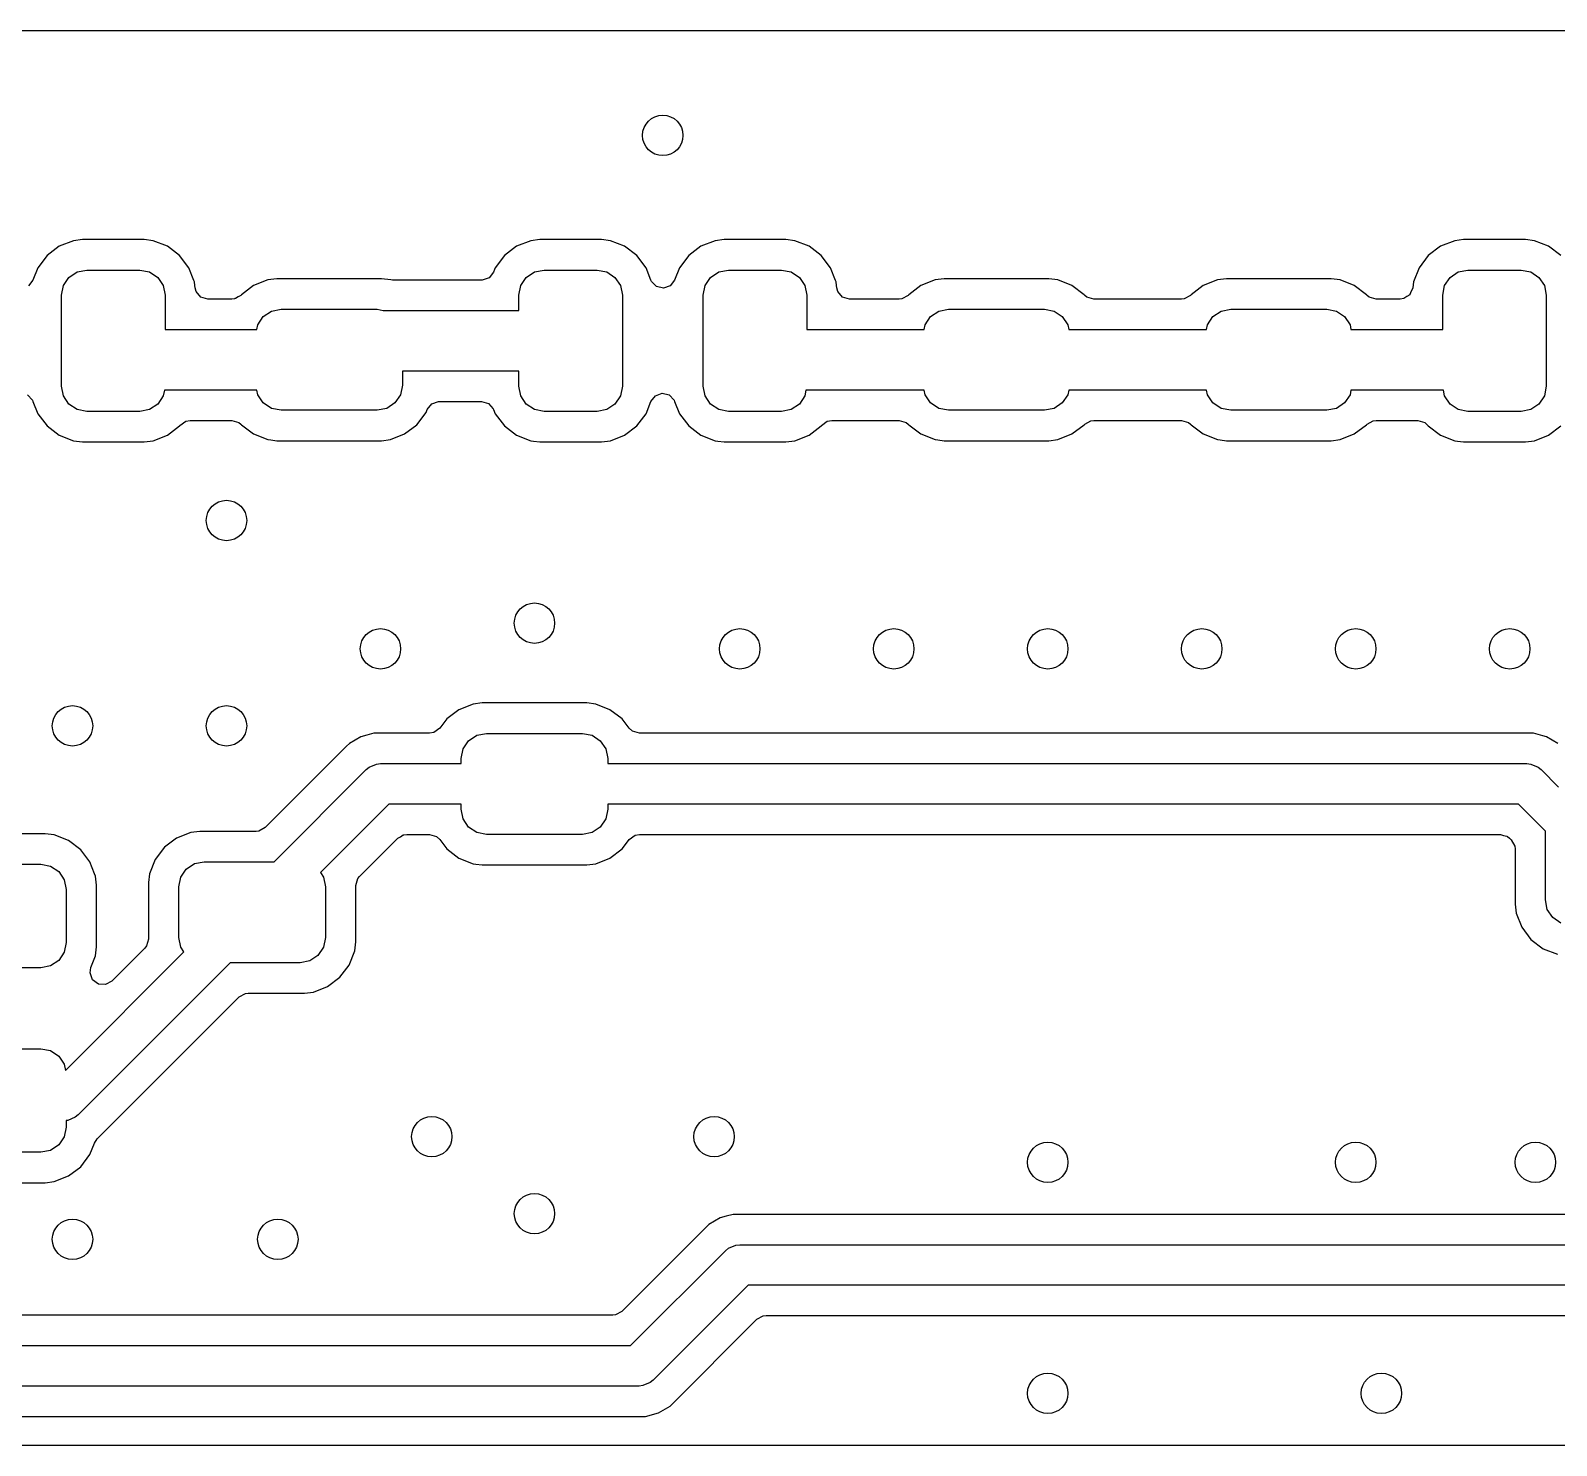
# Model space of a CAD drawing. Extents: x 4.56 to 6.88, y -4.44 to -3.89.
# Drawn here: x 5.154 to 5.748, y -4.44 to -3.889 of the extents above; entities that cross this region are included whole.
import ezdxf

# ---------------------------------------------------------------- set-up
doc = ezdxf.new("R2010")
doc.units = 0
doc.header["$MEASUREMENT"] = 0
doc.layers.add('BLACK', color=7, linetype='CONTINUOUS')

msp = doc.modelspace()

# ---------------------------------------------------------------- linework, layer by layer
at = {"layer": 'BLACK', "linetype": 'CONTINUOUS'}
for p, q in [((4.56467, -3.88915), (6.87754, -3.88915)), ((5.17041, -3.97103), (5.16487, -3.97321)), ((5.17389, -3.97061), (5.17041, -3.97103)), ((5.19796, -3.97061), (5.17389, -3.97061)), ((5.17389, -3.97061), (5.17389, -3.97061)), ((5.20144, -3.97103), (5.19796, -3.97061)), ((5.19796, -3.97061), (5.19796, -3.97061)), ((5.20698, -3.97321), (5.20144, -3.97103)), ((5.20144, -3.97103), (5.20144, -3.97103)), ((5.34856, -3.97103), (5.34302, -3.97321)), ((5.35204, -3.97061), (5.34856, -3.97103)), ((5.37611, -3.97061), (5.35204, -3.97061)), ((5.35204, -3.97061), (5.35204, -3.97061)), ((5.37959, -3.97103), (5.37611, -3.97061)), ((5.37611, -3.97061), (5.37611, -3.97061)), ((5.38513, -3.97321), (5.37959, -3.97103)), ((5.37959, -3.97103), (5.37959, -3.97103)), ((5.42041, -3.97103), (5.41487, -3.97321)), ((5.42389, -3.97061), (5.42041, -3.97103)), ((5.44796, -3.97061), (5.42389, -3.97061)), ((5.42389, -3.97061), (5.42389, -3.97061)), ((5.45144, -3.97103), (5.44796, -3.97061)), ((5.44796, -3.97061), (5.44796, -3.97061)), ((5.45698, -3.97321), (5.45144, -3.97103)), ((5.45144, -3.97103), (5.45144, -3.97103)), ((5.70856, -3.97103), (5.70302, -3.97321)), ((5.71204, -3.97061), (5.70856, -3.97103)), ((5.73611, -3.97061), (5.71204, -3.97061)), ((5.71204, -3.97061), (5.71204, -3.97061)), ((5.73959, -3.97103), (5.73611, -3.97061)), ((5.73611, -3.97061), (5.73611, -3.97061)), ((5.74513, -3.97321), (5.73959, -3.97103)), ((5.73959, -3.97103), (5.73959, -3.97103)), ((5.16012, -3.97681), (5.15652, -3.98156)), ((5.16487, -3.97321), (5.16012, -3.97681)), ((5.16487, -3.97321), (5.16487, -3.97321)), ((5.21173, -3.97681), (5.20698, -3.97321)), ((5.20698, -3.97321), (5.20698, -3.97321)), ((5.21533, -3.98156), (5.21173, -3.97681)), ((5.33827, -3.97681), (5.33467, -3.98156)), ((5.34302, -3.97321), (5.33827, -3.97681)), ((5.34302, -3.97321), (5.34302, -3.97321)), ((5.38988, -3.97681), (5.38513, -3.97321)), ((5.38513, -3.97321), (5.38513, -3.97321)), ((5.39348, -3.98156), (5.38988, -3.97681)), ((5.41012, -3.97681), (5.40652, -3.98156)), ((5.41487, -3.97321), (5.41012, -3.97681)), ((5.41487, -3.97321), (5.41487, -3.97321)), ((5.46173, -3.97681), (5.45698, -3.97321)), ((5.45698, -3.97321), (5.45698, -3.97321)), ((5.46533, -3.98156), (5.46173, -3.97681)), ((5.69827, -3.97681), (5.69467, -3.98156)), ((5.70302, -3.97321), (5.69827, -3.97681)), ((5.70302, -3.97321), (5.70302, -3.97321)), ((5.74988, -3.97681), (5.74513, -3.97321)), ((5.74513, -3.97321), (5.74513, -3.97321)), ((5.15652, -3.98156), (5.15461, -3.9864)), ((5.15652, -3.98156), (5.15652, -3.98156)), ((5.16863, -3.98532), (5.17182, -3.98319)), ((5.17182, -3.98319), (5.17559, -3.98244)), ((5.17559, -3.98244), (5.19626, -3.98244)), ((5.19626, -3.98244), (5.20003, -3.98319)), ((5.20003, -3.98319), (5.20322, -3.98532)), ((5.21729, -3.98652), (5.21533, -3.98156)), ((5.21533, -3.98156), (5.21533, -3.98156)), ((5.33402, -3.98322), (5.3323, -3.98542)), ((5.33441, -3.98222), (5.33402, -3.98322)), ((5.33467, -3.98156), (5.33441, -3.98222)), ((5.33467, -3.98156), (5.33467, -3.98156)), ((5.33467, -3.98156), (5.33467, -3.98156)), ((5.33467, -3.98156), (5.33467, -3.98156)), ((5.34678, -3.98532), (5.34997, -3.98319)), ((5.34997, -3.98319), (5.35374, -3.98244)), ((5.35374, -3.98244), (5.37441, -3.98244)), ((5.37441, -3.98244), (5.37818, -3.98319)), ((5.37818, -3.98319), (5.38137, -3.98532)), ((5.39539, -3.9864), (5.39348, -3.98156)), ((5.39348, -3.98156), (5.39348, -3.98156)), ((5.40652, -3.98156), (5.40461, -3.9864)), ((5.40652, -3.98156), (5.40652, -3.98156)), ((5.41863, -3.98532), (5.42182, -3.98319)), ((5.42182, -3.98319), (5.42559, -3.98244)), ((5.42559, -3.98244), (5.44626, -3.98244)), ((5.44626, -3.98244), (5.45003, -3.98319)), ((5.45003, -3.98319), (5.45322, -3.98532)), ((5.46729, -3.98652), (5.46533, -3.98156)), ((5.46533, -3.98156), (5.46533, -3.98156)), ((5.69467, -3.98156), (5.69249, -3.9871)), ((5.69467, -3.98156), (5.69467, -3.98156)), ((5.70678, -3.98532), (5.70997, -3.98319)), ((5.70997, -3.98319), (5.71374, -3.98244)), ((5.71374, -3.98244), (5.73441, -3.98244)), ((5.73441, -3.98244), (5.73818, -3.98319)), ((5.73818, -3.98319), (5.74137, -3.98532)), ((5.15461, -3.9864), (5.1529, -3.9886)), ((5.16575, -3.99228), (5.1665, -3.98852)), ((5.1665, -3.98852), (5.16863, -3.98532)), ((5.20322, -3.98532), (5.20535, -3.98852)), ((5.20535, -3.98852), (5.2061, -3.99228)), ((5.21751, -3.9871), (5.21729, -3.98652)), ((5.21768, -3.98849), (5.21751, -3.9871)), ((5.21779, -3.98939), (5.21768, -3.98849)), ((5.2182, -3.99086), (5.21779, -3.98939)), ((5.24058, -3.98849), (5.23583, -3.99209)), ((5.24612, -3.9863), (5.24058, -3.98849)), ((5.24058, -3.98849), (5.24058, -3.98849)), ((5.2496, -3.98589), (5.24612, -3.9863)), ((5.2904, -3.98589), (5.2496, -3.98589)), ((5.2496, -3.98589), (5.2496, -3.98589)), ((5.29404, -3.98632), (5.2904, -3.98589)), ((5.2904, -3.98589), (5.2904, -3.98589)), ((5.29463, -3.98636), (5.29404, -3.98632)), ((5.3294, -3.98636), (5.29463, -3.98636)), ((5.32966, -3.98635), (5.3294, -3.98636)), ((5.3323, -3.98542), (5.32966, -3.98635)), ((5.3439, -3.99228), (5.34465, -3.98852)), ((5.34465, -3.98852), (5.34678, -3.98532)), ((5.38137, -3.98532), (5.3835, -3.98852)), ((5.3835, -3.98852), (5.38425, -3.99228)), ((5.3956, -3.98687), (5.39539, -3.9864)), ((5.39754, -3.98888), (5.3956, -3.98687)), ((5.40026, -3.98953), (5.39754, -3.98888)), ((5.4029, -3.9886), (5.40026, -3.98953)), ((5.40461, -3.9864), (5.4029, -3.9886)), ((5.41575, -3.99228), (5.4165, -3.98852)), ((5.4165, -3.98852), (5.41863, -3.98532)), ((5.45322, -3.98532), (5.45535, -3.98852)), ((5.45535, -3.98852), (5.4561, -3.99228)), ((5.46751, -3.9871), (5.46729, -3.98652)), ((5.46768, -3.98849), (5.46751, -3.9871)), ((5.46779, -3.98939), (5.46768, -3.98849)), ((5.4682, -3.99086), (5.46779, -3.98939)), ((5.50058, -3.98849), (5.49583, -3.99209)), ((5.50612, -3.9863), (5.50058, -3.98849)), ((5.50058, -3.98849), (5.50058, -3.98849)), ((5.5096, -3.98589), (5.50612, -3.9863)), ((5.5504, -3.98589), (5.5096, -3.98589)), ((5.5096, -3.98589), (5.5096, -3.98589)), ((5.55388, -3.9863), (5.5504, -3.98589)), ((5.5504, -3.98589), (5.5504, -3.98589)), ((5.55942, -3.98849), (5.55388, -3.9863)), ((5.55388, -3.9863), (5.55388, -3.9863)), ((5.56417, -3.99209), (5.55942, -3.98849)), ((5.55942, -3.98849), (5.55942, -3.98849)), ((5.61058, -3.98849), (5.60583, -3.99209)), ((5.61612, -3.9863), (5.61058, -3.98849)), ((5.61058, -3.98849), (5.61058, -3.98849)), ((5.6196, -3.98589), (5.61612, -3.9863)), ((5.6604, -3.98589), (5.6196, -3.98589)), ((5.6196, -3.98589), (5.6196, -3.98589)), ((5.66388, -3.9863), (5.6604, -3.98589)), ((5.6604, -3.98589), (5.6604, -3.98589)), ((5.66942, -3.98849), (5.66388, -3.9863)), ((5.66388, -3.9863), (5.66388, -3.9863)), ((5.67417, -3.99209), (5.66942, -3.98849)), ((5.66942, -3.98849), (5.66942, -3.98849)), ((5.6922, -3.98951), (5.69164, -3.99073)), ((5.69221, -3.98939), (5.69219, -3.98945)), ((5.69219, -3.98945), (5.6922, -3.98951)), ((5.69249, -3.9871), (5.69221, -3.98939)), ((5.7039, -3.99228), (5.70465, -3.98852)), ((5.70465, -3.98852), (5.70678, -3.98532)), ((5.74137, -3.98532), (5.7435, -3.98852)), ((5.7435, -3.98852), (5.74425, -3.99228)), ((5.16575, -4.02772), (5.16575, -3.99228)), ((5.2061, -3.99228), (5.2061, -4.00559)), ((5.22003, -3.99297), (5.2182, -3.99086)), ((5.22271, -3.99376), (5.22003, -3.99297)), ((5.2321, -3.99376), (5.22271, -3.99376)), ((5.23316, -3.99365), (5.2321, -3.99376)), ((5.23325, -3.99359), (5.23316, -3.99365)), ((5.2335, -3.99356), (5.23325, -3.99359)), ((5.23454, -3.9929), (5.2335, -3.99356)), ((5.23561, -3.99231), (5.23454, -3.9929)), ((5.23583, -3.99209), (5.23561, -3.99231)), ((5.3439, -3.99819), (5.3439, -3.99228)), ((5.38425, -3.99228), (5.38425, -4.02772)), ((5.41575, -4.02772), (5.41575, -3.99228)), ((5.4561, -3.99228), (5.4561, -4.00559)), ((5.47003, -3.99297), (5.4682, -3.99086)), ((5.47271, -3.99376), (5.47003, -3.99297)), ((5.4921, -3.99376), (5.47271, -3.99376)), ((5.49316, -3.99365), (5.4921, -3.99376)), ((5.49561, -3.99231), (5.49316, -3.99365)), ((5.49583, -3.99209), (5.49561, -3.99231)), ((5.56439, -3.99231), (5.56417, -3.99209)), ((5.56521, -3.99297), (5.56439, -3.99231)), ((5.5679, -3.99376), (5.56521, -3.99297)), ((5.6021, -3.99376), (5.5679, -3.99376)), ((5.60316, -3.99365), (5.6021, -3.99376)), ((5.60561, -3.99231), (5.60316, -3.99365)), ((5.60583, -3.99209), (5.60561, -3.99231)), ((5.67439, -3.99231), (5.67417, -3.99209)), ((5.67521, -3.99297), (5.67439, -3.99231)), ((5.6779, -3.99376), (5.67521, -3.99297)), ((5.68729, -3.99376), (5.6779, -3.99376)), ((5.68868, -3.99356), (5.68729, -3.99376)), ((5.68872, -3.99354), (5.68868, -3.99356)), ((5.68879, -3.99353), (5.68872, -3.99354)), ((5.68991, -3.99277), (5.68879, -3.99353)), ((5.69103, -3.99205), (5.68991, -3.99277)), ((5.69106, -3.99199), (5.69103, -3.99205)), ((5.69111, -3.99196), (5.69106, -3.99199)), ((5.69164, -3.99073), (5.69111, -3.99196)), ((5.7039, -4.00559), (5.7039, -3.99228)), ((5.74425, -3.99228), (5.74425, -4.02772)), ((5.24221, -4.00379), (5.24434, -4.0006)), ((5.24434, -4.0006), (5.24753, -3.99847)), ((5.24753, -3.99847), (5.2513, -3.99772)), ((5.2513, -3.99772), (5.2887, -3.99772)), ((5.2887, -3.99772), (5.29108, -3.99819)), ((5.29108, -3.99819), (5.3439, -3.99819)), ((5.50221, -4.00379), (5.50434, -4.0006)), ((5.50434, -4.0006), (5.50753, -3.99847)), ((5.50753, -3.99847), (5.5113, -3.99772)), ((5.5113, -3.99772), (5.5487, -3.99772)), ((5.5487, -3.99772), (5.55247, -3.99847)), ((5.55247, -3.99847), (5.55566, -4.0006)), ((5.55566, -4.0006), (5.55779, -4.00379)), ((5.61221, -4.00379), (5.61434, -4.0006)), ((5.61434, -4.0006), (5.61753, -3.99847)), ((5.61753, -3.99847), (5.6213, -3.99772)), ((5.6213, -3.99772), (5.6587, -3.99772)), ((5.6587, -3.99772), (5.66247, -3.99847)), ((5.66247, -3.99847), (5.66566, -4.0006)), ((5.66566, -4.0006), (5.66779, -4.00379)), ((5.2061, -4.00559), (5.24185, -4.00559)), ((5.24185, -4.00559), (5.24221, -4.00379)), ((5.4561, -4.00559), (5.50185, -4.00559)), ((5.50185, -4.00559), (5.50221, -4.00379)), ((5.55779, -4.00379), (5.55815, -4.00559)), ((5.55815, -4.00559), (5.61185, -4.00559)), ((5.61185, -4.00559), (5.61221, -4.00379)), ((5.66779, -4.00379), (5.66815, -4.00559)), ((5.66815, -4.00559), (5.7039, -4.00559)), ((5.3439, -4.02181), (5.29854, -4.02181)), ((5.29854, -4.02181), (5.29854, -4.02724)), ((5.3439, -4.02772), (5.3439, -4.02181)), ((5.15246, -4.03112), (5.1544, -4.03313)), ((5.1665, -4.03148), (5.16575, -4.02772)), ((5.2058, -4.02921), (5.20535, -4.03148)), ((5.24185, -4.02921), (5.2058, -4.02921)), ((5.24221, -4.03101), (5.24185, -4.02921)), ((5.24434, -4.0342), (5.24221, -4.03101)), ((5.29779, -4.03101), (5.29566, -4.0342)), ((5.29854, -4.02724), (5.29779, -4.03101)), ((5.34465, -4.03148), (5.3439, -4.02772)), ((5.38425, -4.02772), (5.3835, -4.03148)), ((5.3971, -4.0314), (5.39974, -4.03047)), ((5.39974, -4.03047), (5.40246, -4.03112)), ((5.40246, -4.03112), (5.4044, -4.03313)), ((5.4165, -4.03148), (5.41575, -4.02772)), ((5.4558, -4.02921), (5.45535, -4.03148)), ((5.50185, -4.02921), (5.4558, -4.02921)), ((5.50221, -4.03101), (5.50185, -4.02921)), ((5.50434, -4.0342), (5.50221, -4.03101)), ((5.55779, -4.03101), (5.55566, -4.0342)), ((5.55815, -4.02921), (5.55779, -4.03101)), ((5.61185, -4.02921), (5.55815, -4.02921)), ((5.61221, -4.03101), (5.61185, -4.02921)), ((5.61434, -4.0342), (5.61221, -4.03101)), ((5.66779, -4.03101), (5.66566, -4.0342)), ((5.66815, -4.02921), (5.66779, -4.03101)), ((5.7042, -4.02921), (5.66815, -4.02921)), ((5.70465, -4.03148), (5.7042, -4.02921)), ((5.74425, -4.02772), (5.7435, -4.03148)), ((5.1544, -4.03313), (5.15461, -4.0336)), ((5.15461, -4.0336), (5.15652, -4.03844)), ((5.16863, -4.03468), (5.1665, -4.03148)), ((5.17182, -4.03681), (5.16863, -4.03468)), ((5.17559, -4.03756), (5.17182, -4.03681)), ((5.20003, -4.03681), (5.19626, -4.03756)), ((5.20322, -4.03468), (5.20003, -4.03681)), ((5.20535, -4.03148), (5.20322, -4.03468)), ((5.24753, -4.03634), (5.24434, -4.0342)), ((5.2513, -4.03709), (5.24753, -4.03634)), ((5.2887, -4.03709), (5.2513, -4.03709)), ((5.29247, -4.03634), (5.2887, -4.03709)), ((5.29566, -4.0342), (5.29247, -4.03634)), ((5.30777, -4.03797), (5.30824, -4.03678)), ((5.30824, -4.03678), (5.30995, -4.03458)), ((5.30995, -4.03458), (5.31259, -4.03365)), ((5.31259, -4.03365), (5.31285, -4.03364)), ((5.31285, -4.03364), (5.3294, -4.03364)), ((5.3294, -4.03364), (5.33208, -4.03443)), ((5.33208, -4.03443), (5.33392, -4.03654)), ((5.33392, -4.03654), (5.33402, -4.03678)), ((5.33402, -4.03678), (5.33467, -4.03844)), ((5.34678, -4.03468), (5.34465, -4.03148)), ((5.34997, -4.03681), (5.34678, -4.03468)), ((5.35374, -4.03756), (5.34997, -4.03681)), ((5.37818, -4.03681), (5.37441, -4.03756)), ((5.38137, -4.03468), (5.37818, -4.03681)), ((5.3835, -4.03148), (5.38137, -4.03468)), ((5.39348, -4.03844), (5.39539, -4.0336)), ((5.39539, -4.0336), (5.3971, -4.0314)), ((5.4044, -4.03313), (5.40461, -4.0336)), ((5.40461, -4.0336), (5.40652, -4.03844)), ((5.41863, -4.03468), (5.4165, -4.03148)), ((5.42182, -4.03681), (5.41863, -4.03468)), ((5.42559, -4.03756), (5.42182, -4.03681)), ((5.45003, -4.03681), (5.44626, -4.03756)), ((5.45322, -4.03468), (5.45003, -4.03681)), ((5.45535, -4.03148), (5.45322, -4.03468)), ((5.50753, -4.03634), (5.50434, -4.0342)), ((5.5113, -4.03709), (5.50753, -4.03634)), ((5.5487, -4.03709), (5.5113, -4.03709)), ((5.55247, -4.03634), (5.5487, -4.03709)), ((5.55566, -4.0342), (5.55247, -4.03634)), ((5.61753, -4.03634), (5.61434, -4.0342)), ((5.6213, -4.03709), (5.61753, -4.03634)), ((5.6587, -4.03709), (5.6213, -4.03709)), ((5.66247, -4.03634), (5.6587, -4.03709)), ((5.66566, -4.0342), (5.66247, -4.03634)), ((5.70678, -4.03468), (5.70465, -4.03148)), ((5.70997, -4.03681), (5.70678, -4.03468)), ((5.71374, -4.03756), (5.70997, -4.03681)), ((5.73818, -4.03681), (5.73441, -4.03756)), ((5.74137, -4.03468), (5.73818, -4.03681)), ((5.7435, -4.03148), (5.74137, -4.03468)), ((5.15652, -4.03844), (5.15652, -4.03844)), ((5.15652, -4.03844), (5.16012, -4.04319)), ((5.19626, -4.03756), (5.17559, -4.03756)), ((5.21173, -4.04319), (5.21187, -4.04301)), ((5.21187, -4.04301), (5.21411, -4.04135)), ((5.21411, -4.04135), (5.21582, -4.04104)), ((5.21582, -4.04104), (5.2321, -4.04104)), ((5.2321, -4.04104), (5.23479, -4.04183)), ((5.23479, -4.04183), (5.23561, -4.0425)), ((5.23561, -4.0425), (5.23583, -4.04271)), ((5.23583, -4.04271), (5.24058, -4.04631)), ((5.29942, -4.04631), (5.30417, -4.04271)), ((5.30417, -4.04271), (5.30777, -4.03797)), ((5.33467, -4.03844), (5.33467, -4.03844)), ((5.33467, -4.03844), (5.33467, -4.03844)), ((5.33467, -4.03844), (5.33827, -4.04319)), ((5.37441, -4.03756), (5.35374, -4.03756)), ((5.38988, -4.04319), (5.39348, -4.03844)), ((5.40652, -4.03844), (5.40652, -4.03844)), ((5.40652, -4.03844), (5.41012, -4.04319)), ((5.44626, -4.03756), (5.42559, -4.03756)), ((5.46173, -4.04319), (5.46187, -4.04301)), ((5.46187, -4.04301), (5.46411, -4.04135)), ((5.46411, -4.04135), (5.46582, -4.04104)), ((5.46582, -4.04104), (5.4921, -4.04104)), ((5.4921, -4.04104), (5.49479, -4.04183)), ((5.49479, -4.04183), (5.49561, -4.0425)), ((5.49561, -4.0425), (5.49583, -4.04271)), ((5.49583, -4.04271), (5.50058, -4.04631)), ((5.55942, -4.04631), (5.56417, -4.04271)), ((5.56417, -4.04271), (5.56439, -4.0425)), ((5.56417, -4.04271), (5.56417, -4.04271)), ((5.56439, -4.0425), (5.56684, -4.04116)), ((5.56684, -4.04116), (5.5679, -4.04104)), ((5.5679, -4.04104), (5.6021, -4.04104)), ((5.6021, -4.04104), (5.60479, -4.04183)), ((5.60479, -4.04183), (5.60561, -4.0425)), ((5.60561, -4.0425), (5.60583, -4.04271)), ((5.60583, -4.04271), (5.61058, -4.04631)), ((5.66942, -4.04631), (5.67417, -4.04271)), ((5.67417, -4.04271), (5.67439, -4.0425)), ((5.67417, -4.04271), (5.67417, -4.04271)), ((5.67439, -4.0425), (5.67684, -4.04116)), ((5.67684, -4.04116), (5.6779, -4.04104)), ((5.6779, -4.04104), (5.69418, -4.04104)), ((5.69418, -4.04104), (5.69686, -4.04183)), ((5.69686, -4.04183), (5.69813, -4.04301)), ((5.69813, -4.04301), (5.69827, -4.04319)), ((5.73441, -4.03756), (5.71374, -4.03756)), ((5.16012, -4.04319), (5.16487, -4.04679)), ((5.16487, -4.04679), (5.16487, -4.04679)), ((5.16487, -4.04679), (5.17041, -4.04897)), ((5.17041, -4.04897), (5.17041, -4.04897)), ((5.17041, -4.04897), (5.17151, -4.0491)), ((5.19796, -4.04939), (5.20144, -4.04897)), ((5.20144, -4.04897), (5.20698, -4.04679)), ((5.20698, -4.04679), (5.21173, -4.04319)), ((5.24058, -4.04631), (5.24058, -4.04631)), ((5.24058, -4.04631), (5.24612, -4.0485)), ((5.24612, -4.0485), (5.24612, -4.0485)), ((5.24612, -4.0485), (5.24722, -4.04863)), ((5.24722, -4.04863), (5.2496, -4.04892)), ((5.2496, -4.04892), (5.2496, -4.04892)), ((5.2496, -4.04892), (5.2904, -4.04892)), ((5.2904, -4.04892), (5.29388, -4.0485)), ((5.2904, -4.04892), (5.2904, -4.04892)), ((5.29388, -4.0485), (5.29942, -4.04631)), ((5.33827, -4.04319), (5.34302, -4.04679)), ((5.34302, -4.04679), (5.34302, -4.04679)), ((5.34302, -4.04679), (5.34856, -4.04897)), ((5.34856, -4.04897), (5.34856, -4.04897)), ((5.34856, -4.04897), (5.34966, -4.0491)), ((5.37611, -4.04939), (5.37959, -4.04897)), ((5.37959, -4.04897), (5.38513, -4.04679)), ((5.38513, -4.04679), (5.38988, -4.04319)), ((5.41012, -4.04319), (5.41487, -4.04679)), ((5.41487, -4.04679), (5.41487, -4.04679)), ((5.41487, -4.04679), (5.42041, -4.04897)), ((5.42041, -4.04897), (5.42041, -4.04897)), ((5.42041, -4.04897), (5.42151, -4.0491)), ((5.44796, -4.04939), (5.45144, -4.04897)), ((5.45144, -4.04897), (5.45698, -4.04679)), ((5.45698, -4.04679), (5.46173, -4.04319)), ((5.50058, -4.04631), (5.50058, -4.04631)), ((5.50058, -4.04631), (5.50612, -4.0485)), ((5.50612, -4.0485), (5.50612, -4.0485)), ((5.50612, -4.0485), (5.50722, -4.04863)), ((5.50722, -4.04863), (5.5096, -4.04892)), ((5.5096, -4.04892), (5.5096, -4.04892)), ((5.5096, -4.04892), (5.5504, -4.04892)), ((5.5504, -4.04892), (5.55388, -4.0485)), ((5.5504, -4.04892), (5.5504, -4.04892)), ((5.55388, -4.0485), (5.55942, -4.04631)), ((5.61058, -4.04631), (5.61058, -4.04631)), ((5.61058, -4.04631), (5.61612, -4.0485)), ((5.61612, -4.0485), (5.61612, -4.0485)), ((5.61612, -4.0485), (5.61722, -4.04863)), ((5.61722, -4.04863), (5.6196, -4.04892)), ((5.6196, -4.04892), (5.6196, -4.04892)), ((5.6196, -4.04892), (5.6604, -4.04892)), ((5.6604, -4.04892), (5.66388, -4.0485)), ((5.6604, -4.04892), (5.6604, -4.04892)), ((5.66388, -4.0485), (5.66942, -4.04631)), ((5.69827, -4.04319), (5.70302, -4.04679)), ((5.70302, -4.04679), (5.70302, -4.04679)), ((5.70302, -4.04679), (5.70856, -4.04897)), ((5.70856, -4.04897), (5.70856, -4.04897)), ((5.70856, -4.04897), (5.70966, -4.0491)), ((5.73611, -4.04939), (5.73959, -4.04897)), ((5.73959, -4.04897), (5.74513, -4.04679)), ((5.74513, -4.04679), (5.74988, -4.04319)), ((5.17151, -4.0491), (5.17389, -4.04939)), ((5.17389, -4.04939), (5.17389, -4.04939)), ((5.17389, -4.04939), (5.19796, -4.04939)), ((5.19796, -4.04939), (5.19796, -4.04939)), ((5.34966, -4.0491), (5.35204, -4.04939)), ((5.35204, -4.04939), (5.35204, -4.04939)), ((5.35204, -4.04939), (5.37611, -4.04939)), ((5.37611, -4.04939), (5.37611, -4.04939)), ((5.42151, -4.0491), (5.42389, -4.04939)), ((5.42389, -4.04939), (5.42389, -4.04939)), ((5.42389, -4.04939), (5.44796, -4.04939)), ((5.44796, -4.04939), (5.44796, -4.04939)), ((5.70966, -4.0491), (5.71204, -4.04939)), ((5.71204, -4.04939), (5.71204, -4.04939)), ((5.71204, -4.04939), (5.73611, -4.04939)), ((5.73611, -4.04939), (5.73611, -4.04939)), ((5.32058, -4.15369), (5.31583, -4.15729)), ((5.32612, -4.1515), (5.32058, -4.15369)), ((5.32058, -4.15369), (5.32058, -4.15369)), ((5.3296, -4.15108), (5.32612, -4.1515)), ((5.3704, -4.15108), (5.3296, -4.15108)), ((5.3296, -4.15108), (5.3296, -4.15108)), ((5.37388, -4.1515), (5.3704, -4.15108)), ((5.3704, -4.15108), (5.3704, -4.15108)), ((5.37942, -4.15369), (5.37388, -4.1515)), ((5.37388, -4.1515), (5.37388, -4.1515)), ((5.38417, -4.15729), (5.37942, -4.15369)), ((5.37942, -4.15369), (5.37942, -4.15369)), ((5.31307, -4.16093), (5.31082, -4.16259)), ((5.31583, -4.15729), (5.31307, -4.16093)), ((5.38693, -4.16093), (5.38417, -4.15729)), ((5.3882, -4.16211), (5.38693, -4.16093)), ((5.2779, -4.16683), (5.27676, -4.16797)), ((5.28239, -4.16424), (5.2779, -4.16683)), ((5.2779, -4.16683), (5.2779, -4.16683)), ((5.28472, -4.16361), (5.28239, -4.16424)), ((5.28239, -4.16424), (5.28239, -4.16424)), ((5.28741, -4.16289), (5.28472, -4.16361)), ((5.29259, -4.16289), (5.28741, -4.16289)), ((5.30911, -4.16289), (5.29259, -4.16289)), ((5.31082, -4.16259), (5.30911, -4.16289)), ((5.32221, -4.16899), (5.32434, -4.1658)), ((5.32434, -4.1658), (5.32753, -4.16366)), ((5.32753, -4.16366), (5.3313, -4.16291)), ((5.3313, -4.16291), (5.3687, -4.16291)), ((5.3687, -4.16291), (5.37247, -4.16366)), ((5.37247, -4.16366), (5.37566, -4.1658)), ((5.37566, -4.1658), (5.37779, -4.16899)), ((5.39089, -4.16289), (5.3882, -4.16211)), ((5.73927, -4.16289), (5.39089, -4.16289)), ((5.74294, -4.16388), (5.73927, -4.16289)), ((5.73927, -4.16289), (5.73927, -4.16289)), ((5.74428, -4.16424), (5.74294, -4.16388)), ((5.74877, -4.16683), (5.74428, -4.16424)), ((5.74428, -4.16424), (5.74428, -4.16424)), ((5.74428, -4.16424), (5.74428, -4.16424)), ((5.74428, -4.16424), (5.74428, -4.16424)), ((5.74428, -4.16424), (5.74428, -4.16424)), ((5.27423, -4.1705), (5.2451, -4.19963)), ((5.27676, -4.16797), (5.27423, -4.1705)), ((5.32146, -4.17276), (5.32221, -4.16899)), ((5.32146, -4.17472), (5.32146, -4.17276)), ((5.37779, -4.16899), (5.37854, -4.17276)), ((5.37854, -4.17276), (5.37854, -4.17472)), ((5.24855, -4.21291), (5.28443, -4.17703)), ((5.28443, -4.17703), (5.28563, -4.17605)), ((5.28563, -4.17605), (5.28846, -4.17488)), ((5.28846, -4.17488), (5.29, -4.17472)), ((5.29, -4.17472), (5.32146, -4.17472)), ((5.37854, -4.17472), (5.73667, -4.17472)), ((5.73667, -4.17472), (5.73821, -4.17488)), ((5.73821, -4.17488), (5.74105, -4.17605)), ((5.74105, -4.17605), (5.74224, -4.17703)), ((5.74224, -4.17703), (5.74903, -4.18382)), ((5.29326, -4.19047), (5.26657, -4.21716)), ((5.32146, -4.19047), (5.29326, -4.19047)), ((5.32146, -4.19244), (5.32146, -4.19047)), ((5.73341, -4.19047), (5.37854, -4.19047)), ((5.37854, -4.19047), (5.37854, -4.19244)), ((5.7439, -4.20096), (5.73341, -4.19047)), ((5.32221, -4.19621), (5.32146, -4.19244)), ((5.32434, -4.1994), (5.32221, -4.19621)), ((5.37779, -4.19621), (5.37566, -4.1994)), ((5.37854, -4.19244), (5.37779, -4.19621)), ((5.15941, -4.20207), (5.12059, -4.20207)), ((5.1629, -4.20249), (5.15941, -4.20207)), ((5.15941, -4.20207), (5.15941, -4.20207)), ((5.16844, -4.20467), (5.1629, -4.20249)), ((5.1629, -4.20249), (5.1629, -4.20249)), ((5.21612, -4.2015), (5.21058, -4.20369)), ((5.2196, -4.20108), (5.21612, -4.2015)), ((5.24159, -4.20108), (5.2196, -4.20108)), ((5.24265, -4.20097), (5.24159, -4.20108)), ((5.2451, -4.19963), (5.24265, -4.20097)), ((5.29671, -4.20376), (5.29779, -4.20317)), ((5.29779, -4.20317), (5.29882, -4.2025)), ((5.29882, -4.2025), (5.29907, -4.20247)), ((5.29907, -4.20247), (5.29916, -4.20242)), ((5.29916, -4.20242), (5.30022, -4.2023)), ((5.30022, -4.2023), (5.30911, -4.2023)), ((5.30911, -4.2023), (5.3118, -4.20309)), ((5.3118, -4.20309), (5.31307, -4.20427)), ((5.32753, -4.20153), (5.32434, -4.1994)), ((5.3313, -4.20228), (5.32753, -4.20153)), ((5.3687, -4.20228), (5.3313, -4.20228)), ((5.37247, -4.20153), (5.3687, -4.20228)), ((5.37566, -4.1994), (5.37247, -4.20153)), ((5.38693, -4.20427), (5.38918, -4.20261)), ((5.38918, -4.20261), (5.39089, -4.2023)), ((5.39089, -4.2023), (5.72646, -4.2023)), ((5.72646, -4.2023), (5.72763, -4.20265)), ((5.72763, -4.20265), (5.72883, -4.20291)), ((5.72883, -4.20291), (5.72903, -4.20306)), ((5.72903, -4.20306), (5.72914, -4.20309)), ((5.72914, -4.20309), (5.72996, -4.20376)), ((5.7439, -4.22772), (5.7439, -4.20096)), ((5.17319, -4.20827), (5.16844, -4.20467)), ((5.16844, -4.20467), (5.16844, -4.20467)), ((5.17679, -4.21302), (5.17319, -4.20827)), ((5.20583, -4.20729), (5.20223, -4.21203)), ((5.21058, -4.20369), (5.20583, -4.20729)), ((5.21058, -4.20369), (5.21058, -4.20369)), ((5.28183, -4.21864), (5.29671, -4.20376)), ((5.31307, -4.20427), (5.31583, -4.20791)), ((5.31583, -4.20791), (5.32058, -4.21151)), ((5.37942, -4.21151), (5.38417, -4.20791)), ((5.38417, -4.20791), (5.38663, -4.20467)), ((5.38663, -4.20467), (5.38693, -4.20427)), ((5.72996, -4.20376), (5.73061, -4.20441)), ((5.73061, -4.20441), (5.73195, -4.20686)), ((5.73195, -4.20686), (5.73207, -4.20791)), ((5.73207, -4.20791), (5.73207, -4.22941)), ((5.12228, -4.2139), (5.15772, -4.2139)), ((5.15772, -4.2139), (5.16148, -4.21465)), ((5.16148, -4.21465), (5.16468, -4.21678)), ((5.17858, -4.21758), (5.17679, -4.21302)), ((5.17679, -4.21302), (5.17679, -4.21302)), ((5.20223, -4.21203), (5.20004, -4.21758)), ((5.20223, -4.21203), (5.20223, -4.21203)), ((5.21434, -4.2158), (5.21753, -4.21366)), ((5.21753, -4.21366), (5.2213, -4.21291)), ((5.2213, -4.21291), (5.24855, -4.21291)), ((5.32058, -4.21151), (5.32058, -4.21151)), ((5.32058, -4.21151), (5.32612, -4.2137)), ((5.32612, -4.2137), (5.32612, -4.2137)), ((5.32612, -4.2137), (5.32722, -4.21383)), ((5.32722, -4.21383), (5.3296, -4.21411)), ((5.3296, -4.21411), (5.3296, -4.21411)), ((5.3296, -4.21411), (5.3704, -4.21411)), ((5.3704, -4.21411), (5.37388, -4.2137)), ((5.3704, -4.21411), (5.3704, -4.21411)), ((5.37388, -4.2137), (5.37942, -4.21151)), ((5.16468, -4.21678), (5.16681, -4.21997)), ((5.16681, -4.21997), (5.16756, -4.22374)), ((5.17897, -4.21856), (5.17858, -4.21758)), ((5.17939, -4.22204), (5.17897, -4.21856)), ((5.20004, -4.21758), (5.19963, -4.22106)), ((5.19963, -4.22106), (5.19963, -4.24305)), ((5.21146, -4.22276), (5.21221, -4.21899)), ((5.21221, -4.21899), (5.21434, -4.2158)), ((5.26657, -4.21716), (5.26779, -4.21899)), ((5.26779, -4.21899), (5.26854, -4.22276)), ((5.28037, -4.22215), (5.28116, -4.21946)), ((5.28116, -4.21946), (5.28183, -4.21864)), ((5.16756, -4.22374), (5.16756, -4.24441)), ((5.17939, -4.24611), (5.17939, -4.22204)), ((5.21146, -4.24244), (5.21146, -4.22276)), ((5.26854, -4.22276), (5.26854, -4.24244)), ((5.28037, -4.24414), (5.28037, -4.22215)), ((5.73207, -4.22941), (5.73249, -4.2329)), ((5.73249, -4.2329), (5.73467, -4.23844)), ((5.74465, -4.23148), (5.7439, -4.22772)), ((5.74678, -4.23468), (5.74465, -4.23148)), ((5.73467, -4.23844), (5.73467, -4.23844)), ((5.73467, -4.23844), (5.73827, -4.24319)), ((5.74997, -4.23681), (5.74678, -4.23468)), ((5.16756, -4.24441), (5.16681, -4.24818)), ((5.19963, -4.24305), (5.19884, -4.24573)), ((5.21221, -4.24621), (5.21146, -4.24244)), ((5.26854, -4.24244), (5.26779, -4.24621)), ((5.27996, -4.24762), (5.28037, -4.24414)), ((5.73827, -4.24319), (5.74302, -4.24679)), ((5.16681, -4.24818), (5.16468, -4.25137)), ((5.16728, -4.29418), (5.21343, -4.24804)), ((5.1772, -4.25408), (5.17897, -4.24959)), ((5.17897, -4.24959), (5.17939, -4.24611)), ((5.19817, -4.24656), (5.19157, -4.25316)), ((5.19884, -4.24573), (5.19817, -4.24656)), ((5.21343, -4.24804), (5.21221, -4.24621)), ((5.26566, -4.2494), (5.26247, -4.25153)), ((5.26779, -4.24621), (5.26566, -4.2494)), ((5.27777, -4.25316), (5.27996, -4.24762)), ((5.74302, -4.24679), (5.74302, -4.24679)), ((5.74302, -4.24679), (5.74856, -4.24897)), ((5.15772, -4.25425), (5.13096, -4.25425)), ((5.16148, -4.2535), (5.15772, -4.25425)), ((5.16468, -4.25137), (5.16148, -4.2535)), ((5.23145, -4.25228), (5.17224, -4.31149)), ((5.17687, -4.25626), (5.1772, -4.25408)), ((5.17784, -4.25887), (5.17687, -4.25626)), ((5.19157, -4.25316), (5.18532, -4.25941)), ((5.2587, -4.25228), (5.23145, -4.25228)), ((5.26247, -4.25153), (5.2587, -4.25228)), ((5.27417, -4.25791), (5.27777, -4.25316)), ((5.18008, -4.26055), (5.17784, -4.25887)), ((5.18287, -4.26075), (5.18008, -4.26055)), ((5.18532, -4.25941), (5.18287, -4.26075)), ((5.26388, -4.2637), (5.26942, -4.26151)), ((5.26942, -4.26151), (5.27417, -4.25791)), ((5.17967, -4.3208), (5.2349, -4.26557)), ((5.2349, -4.26557), (5.23735, -4.26423)), ((5.23735, -4.26423), (5.23841, -4.26411)), ((5.23841, -4.26411), (5.2604, -4.26411)), ((5.2604, -4.26411), (5.26388, -4.2637)), ((5.2604, -4.26411), (5.2604, -4.26411)), ((5.12228, -4.28575), (5.15772, -4.28575)), ((5.15772, -4.28575), (5.16148, -4.2865)), ((5.16148, -4.2865), (5.16468, -4.28863)), ((5.16468, -4.28863), (5.16681, -4.29182)), ((5.16681, -4.29182), (5.16728, -4.29418)), ((5.16756, -4.31626), (5.16681, -4.32003)), ((5.16821, -4.31365), (5.16756, -4.31371)), ((5.16756, -4.31371), (5.16756, -4.31626)), ((5.17105, -4.31247), (5.16821, -4.31365)), ((5.17224, -4.31149), (5.17105, -4.31247)), ((5.16681, -4.32003), (5.16468, -4.32322)), ((5.17679, -4.32698), (5.17856, -4.32249)), ((5.17856, -4.32249), (5.17967, -4.3208)), ((5.15772, -4.3261), (5.12228, -4.3261)), ((5.16148, -4.32535), (5.15772, -4.3261)), ((5.16468, -4.32322), (5.16148, -4.32535)), ((5.17319, -4.33173), (5.17679, -4.32698)), ((5.16844, -4.33533), (5.17319, -4.33173)), ((5.12059, -4.33793), (5.15941, -4.33793)), ((5.15941, -4.33793), (5.1629, -4.33751)), ((5.15941, -4.33793), (5.15941, -4.33793)), ((5.1629, -4.33751), (5.16844, -4.33533)), ((5.42239, -4.35164), (5.4179, -4.35423)), ((5.42472, -4.35101), (5.42239, -4.35164)), ((5.42239, -4.35164), (5.42239, -4.35164)), ((5.42741, -4.3503), (5.42472, -4.35101)), ((5.43259, -4.3503), (5.42741, -4.3503)), ((6.44978, -4.3503), (5.43259, -4.3503)), ((5.4179, -4.35423), (5.38403, -4.3881)), ((5.42443, -4.36443), (5.42563, -4.36345)), ((5.42563, -4.36345), (5.42846, -4.36228)), ((5.42846, -4.36228), (5.43, -4.36213)), ((5.43, -4.36213), (6.45674, -4.36213)), ((5.38748, -4.40139), (5.42443, -4.36443)), ((5.43326, -4.37787), (5.39631, -4.41483)), ((6.46, -4.37787), (5.43326, -4.37787)), ((5.38052, -4.38956), (4.85435, -4.38956)), ((5.38158, -4.38944), (5.38052, -4.38956)), ((5.38403, -4.3881), (5.38158, -4.38944)), ((5.40284, -4.42503), (5.43671, -4.39116)), ((5.43671, -4.39116), (5.43916, -4.38982)), ((5.43916, -4.38982), (5.44022, -4.3897)), ((5.44022, -4.3897), (6.46259, -4.3897)), ((4.83756, -4.40139), (5.38748, -4.40139)), ((5.39074, -4.41714), (4.8, -4.41714)), ((5.39227, -4.41698), (5.39074, -4.41714)), ((5.39511, -4.41581), (5.39227, -4.41698)), ((5.39631, -4.41483), (5.39511, -4.41581)), ((4.79741, -4.42897), (5.39333, -4.42897)), ((5.39333, -4.42897), (5.39834, -4.42762)), ((5.39333, -4.42897), (5.39333, -4.42897)), ((5.39834, -4.42762), (5.40284, -4.42503)), ((6.87754, -4.4403), (4.56467, -4.4403))]:
    msp.add_line(p, q, dxfattribs=at)
at = {"layer": 'BLACK'}
for centre in [(5.4, -3.93), (5.23, -4.08), (5.35, -4.12), (5.29, -4.13), (5.43, -4.13), (5.49, -4.13), (5.55, -4.13), (5.61, -4.13), (5.67, -4.13), (5.73, -4.13), (5.17, -4.16), (5.23, -4.16), (5.31, -4.32), (5.42, -4.32), (5.55, -4.33), (5.67, -4.33), (5.74, -4.33), (5.35, -4.35), (5.17, -4.36), (5.25, -4.36), (5.55, -4.42), (5.68, -4.42)]:
    msp.add_circle(centre, 0.00787, dxfattribs=at)

doc.saveas('drawing.dxf')
